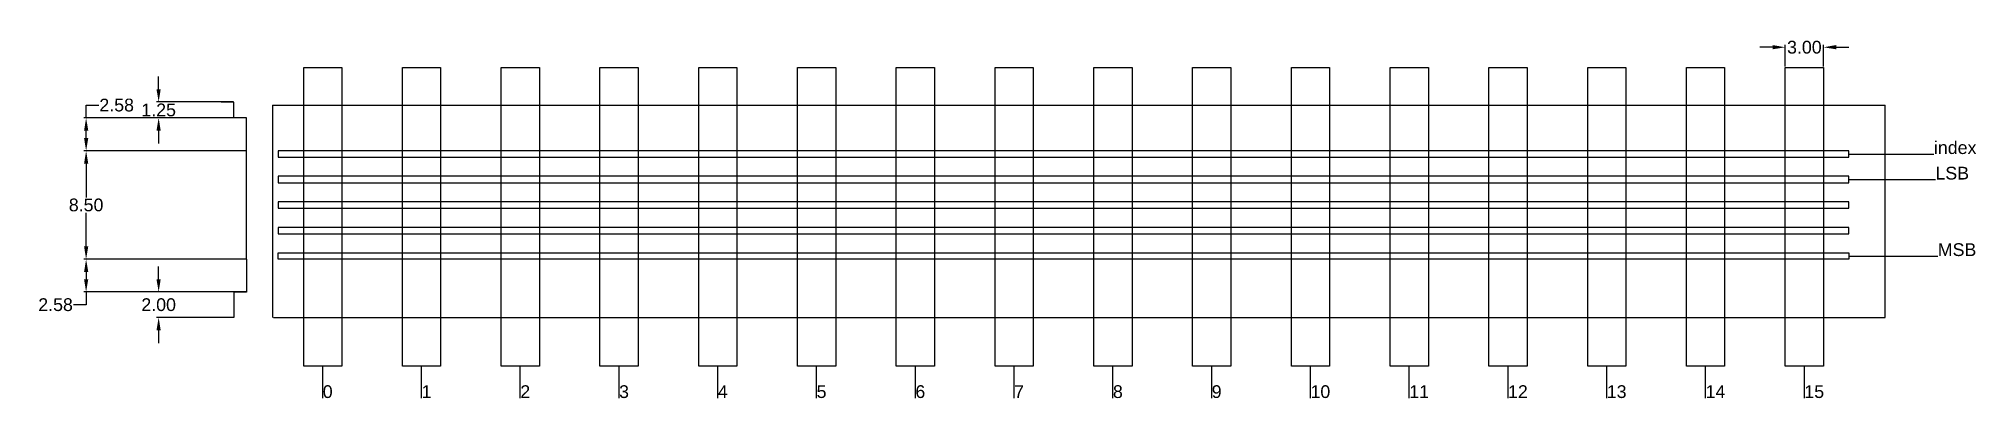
# Model space of a CAD drawing. Header units: millimetres. Extents: x 88 to 240, y 94 to 122.
import ezdxf

# ---------------------------------------------------------------- set-up
doc = ezdxf.new("R2010")
doc.units = ezdxf.units.MM
doc.layers.add('1 - bit track', color=7, linetype='Continuous', true_color=0xc2ced6)
doc.layers.add('2 - bit width', color=1, linetype='Continuous')
doc.layers.add('3 - foil', color=253, linetype='Continuous')
doc.styles.get("Standard").update_dxf_attribs({"font": 'arial.ttf'})
doc.dimstyles.get("Standard").update_dxf_attribs({"dimtxt": 5, "dimasz": 2, "dimexe": 0.18, "dimexo": 0.0625, "dimgap": 0.09, "dimtad": 0, "dimtih": 1, "dimtoh": 1, "dimzin": 0, "dimdsep": 46, "dimtxsty": 'Standard', "dimcen": 0.09, "dimadec": 0, "dimazin": 0, "dimtfac": 1, "dimtofl": 0, "dimtmove": 0, "dimatfit": 3, "dimfxl": 1, "dimtolj": 1, "dimtzin": 0, "dimarcsym": 0})

# ---------------------------------------------------------------- blocks, each defined once
blk = doc.blocks.new('*D37')
at = {"layer": '3 - foil', "color": 0, "lineweight": -2, "transparency": 16777216}
for p, q in [((103.79, 113.36), (91.06, 113.36)), ((91.24, 112.36), (91.24, 109.71)), ((91.24, 105.86), (91.24, 108.51)), ((103.79, 104.86), (91.06, 104.86))]:
    blk.add_line(p, q, dxfattribs=at)
at = {"layer": '3 - foil', "color": 0, "transparency": 16777216}
for points in [[(91.08, 112.36), (91.41, 112.36), (91.24, 113.36)], [(91.08, 105.86), (91.41, 105.86), (91.24, 104.86)]]:
    blk.add_solid(points, dxfattribs=at)
at = {"layer": 'Defpoints', "color": 0, "transparency": 16777216}
for p in [(103.85, 113.36), (91.24, 104.86), (103.85, 104.86)]:
    blk.add_point(p, dxfattribs=at)
at = {"layer": '3 - foil', "color": 0, "transparency": 16777216, "insert": (91.24, 109.11), "char_height": 1, "attachment_point": 5}
blk.add_mtext('\\A1;8.50', dxfattribs=at)
blk = doc.blocks.new('*D38')
at = {"layer": '3 - foil', "color": 0, "lineweight": -2, "transparency": 16777216}
for p, q in [((103.79, 115.94), (91.06, 115.94)), ((91.24, 115.94), (91.24, 116.94)), ((91.24, 116.94), (92.24, 116.94)), ((91.24, 114.36), (91.24, 114.94)), ((103.79, 113.36), (91.06, 113.36))]:
    blk.add_line(p, q, dxfattribs=at)
at = {"layer": '3 - foil', "color": 0, "transparency": 16777216}
for points in [[(91.08, 114.94), (91.41, 114.94), (91.24, 115.94)], [(91.08, 114.36), (91.41, 114.36), (91.24, 113.36)]]:
    blk.add_solid(points, dxfattribs=at)
at = {"layer": 'Defpoints', "color": 0, "transparency": 16777216}
for p in [(91.24, 115.94), (103.85, 115.94), (103.85, 113.36)]:
    blk.add_point(p, dxfattribs=at)
at = {"layer": '3 - foil', "color": 0, "transparency": 16777216, "insert": (93.64, 116.94), "char_height": 1, "attachment_point": 5}
blk.add_mtext('\\A1;2.58', dxfattribs=at)
blk = doc.blocks.new('*D39')
at = {"layer": '3 - foil', "color": 0, "lineweight": -2, "transparency": 16777216}
for p, q in [((103.79, 104.86), (91.06, 104.86)), ((91.24, 103.86), (91.24, 103.29)), ((103.79, 102.29), (91.06, 102.29)), ((91.24, 102.29), (91.24, 101.29)), ((91.24, 101.29), (90.24, 101.29))]:
    blk.add_line(p, q, dxfattribs=at)
at = {"layer": '3 - foil', "color": 0, "transparency": 16777216}
for points in [[(91.08, 103.86), (91.41, 103.86), (91.24, 104.86)], [(91.08, 103.29), (91.41, 103.29), (91.24, 102.29)]]:
    blk.add_solid(points, dxfattribs=at)
at = {"layer": 'Defpoints', "color": 0, "transparency": 16777216}
for p in [(103.85, 104.86), (91.24, 102.29), (103.85, 102.29)]:
    blk.add_point(p, dxfattribs=at)
at = {"layer": '3 - foil', "color": 0, "transparency": 16777216, "insert": (88.84, 101.29), "char_height": 1, "attachment_point": 5}
blk.add_mtext('\\A1;2.58', dxfattribs=at)
blk = doc.blocks.new('*D40')
at = {"layer": '3 - foil', "color": 0, "lineweight": -2, "transparency": 16777216}
for p, q in [((96.94, 118.19), (96.94, 119.19)), ((102.79, 117.19), (96.76, 117.19)), ((102.79, 115.94), (96.76, 115.94)), ((96.94, 114.94), (96.94, 113.94))]:
    blk.add_line(p, q, dxfattribs=at)
at = {"layer": '3 - foil', "color": 0, "transparency": 16777216}
for points in [[(96.77, 118.19), (97.1, 118.19), (96.94, 117.19)], [(96.77, 114.94), (97.1, 114.94), (96.94, 115.94)]]:
    blk.add_solid(points, dxfattribs=at)
at = {"layer": 'Defpoints', "color": 0, "transparency": 16777216}
for p in [(96.94, 117.19), (102.85, 117.19), (102.85, 115.94)]:
    blk.add_point(p, dxfattribs=at)
at = {"layer": '3 - foil', "color": 0, "transparency": 16777216, "insert": (96.94, 116.56), "char_height": 1, "attachment_point": 5}
blk.add_mtext('\\A1;1.25', dxfattribs=at)
blk = doc.blocks.new('*D41')
at = {"layer": '3 - foil', "color": 0, "lineweight": -2, "transparency": 16777216}
for p, q in [((96.94, 103.29), (96.94, 104.29)), ((102.79, 102.29), (96.76, 102.29)), ((102.79, 100.29), (96.76, 100.29)), ((96.94, 99.29), (96.94, 98.29))]:
    blk.add_line(p, q, dxfattribs=at)
at = {"layer": '3 - foil', "color": 0, "transparency": 16777216}
for points in [[(96.77, 103.29), (97.1, 103.29), (96.94, 102.29)], [(96.77, 99.29), (97.1, 99.29), (96.94, 100.29)]]:
    blk.add_solid(points, dxfattribs=at)
at = {"layer": 'Defpoints', "color": 0, "transparency": 16777216}
for p in [(102.85, 102.29), (96.94, 100.29), (102.85, 100.29)]:
    blk.add_point(p, dxfattribs=at)
at = {"layer": '3 - foil', "color": 0, "transparency": 16777216, "insert": (96.94, 101.29), "char_height": 1, "attachment_point": 5}
blk.add_mtext('\\A1;2.00', dxfattribs=at)
blk = doc.blocks.new('*D42')
at = {"layer": '3 - foil', "color": 0, "transparency": 16777216}
for p, q in [((223.73, 121.48), (222.73, 121.48)), ((228.73, 121.48), (229.73, 121.48))]:
    blk.add_line(p, q, dxfattribs=at)
at = {"layer": '3 - foil', "color": 0, "lineweight": -2, "transparency": 16777216}
for p, q in [((224.73, 119.96), (224.73, 121.66)), ((227.73, 119.96), (227.73, 121.66))]:
    blk.add_line(p, q, dxfattribs=at)
at = {"layer": '3 - foil', "color": 0, "transparency": 16777216}
for points in [[(223.73, 121.65), (223.73, 121.32), (224.73, 121.48)], [(228.73, 121.65), (228.73, 121.32), (227.73, 121.48)]]:
    blk.add_solid(points, dxfattribs=at)
at = {"layer": 'Defpoints', "color": 0, "transparency": 16777216}
for p in [(227.73, 121.48), (224.73, 119.9), (227.73, 119.9)]:
    blk.add_point(p, dxfattribs=at)
at = {"layer": '3 - foil', "color": 0, "transparency": 16777216, "insert": (226.23, 121.48), "char_height": 1, "attachment_point": 5}
blk.add_mtext('\\A1;3.00', dxfattribs=at)

msp = doc.modelspace()

# ---------------------------------------------------------------- linework, layer by layer
at = {"layer": '1 - bit track', "color": 3}
for p, q in [((229.728, 113.11), (236.41, 113.11)), ((229.728, 111.11), (236.527, 111.11)), ((229.728, 105.11), (236.712, 105.11))]:
    msp.add_line(p, q, dxfattribs=at)
at = {"layer": '1 - bit track', "color": 2}
msp.add_lwpolyline([(106.333, 112.86), (229.728, 112.86), (229.728, 113.36), (106.333, 113.36)], close=True, dxfattribs=at)
at = {"layer": '1 - bit track', "color": 3}
for points in [[(106.333, 110.86), (229.728, 110.86), (229.728, 111.36), (106.333, 111.36)], [(229.728, 108.86), (229.728, 109.36), (106.333, 109.36), (106.333, 108.86)], [(229.728, 106.86), (229.728, 107.36), (106.333, 107.36), (106.333, 106.86)], [(229.728, 104.86), (106.333, 104.86), (106.333, 105.36), (229.728, 105.36)]]:
    msp.add_lwpolyline(points, close=True, dxfattribs=at)
at = {"layer": '2 - bit width'}
for p, q in [((109.833, 93.978), (109.833, 96.478)), ((117.592, 93.978), (117.592, 96.478)), ((125.352, 93.978), (125.352, 96.478)), ((133.112, 93.978), (133.112, 96.478)), ((140.871, 93.978), (140.871, 96.478)), ((148.631, 93.978), (148.631, 96.478)), ((156.391, 93.978), (156.391, 96.478)), ((164.15, 93.978), (164.15, 96.478)), ((171.91, 93.978), (171.91, 96.478)), ((179.67, 93.978), (179.67, 96.478)), ((187.43, 93.978), (187.43, 96.478)), ((195.189, 93.978), (195.189, 96.478)), ((202.949, 93.978), (202.949, 96.478)), ((210.709, 93.978), (210.709, 96.478)), ((218.468, 93.978), (218.468, 96.478)), ((226.228, 93.978), (226.228, 96.478))]:
    msp.add_line(p, q, dxfattribs=at)
for points in [[(108.333, 96.478), (108.333, 119.9), (111.333, 119.9), (111.333, 96.478)], [(116.092, 96.478), (116.092, 119.9), (119.092, 119.9), (119.092, 96.478)], [(123.852, 96.478), (123.852, 119.9), (126.852, 119.9), (126.852, 96.478)], [(131.612, 96.478), (131.612, 119.9), (134.612, 119.9), (134.612, 96.478)], [(139.371, 96.478), (139.371, 119.9), (142.371, 119.9), (142.371, 96.478)], [(147.131, 96.478), (147.131, 119.9), (150.131, 119.9), (150.131, 96.478)], [(154.891, 96.478), (154.891, 119.9), (157.891, 119.9), (157.891, 96.478)], [(162.65, 96.478), (162.65, 119.9), (165.65, 119.9), (165.65, 96.478)], [(170.41, 96.478), (170.41, 119.9), (173.41, 119.9), (173.41, 96.478)], [(178.17, 96.478), (178.17, 119.9), (181.17, 119.9), (181.17, 96.478)], [(185.93, 96.478), (185.93, 119.9), (188.93, 119.9), (188.93, 96.478)], [(193.689, 96.478), (193.689, 119.9), (196.689, 119.9), (196.689, 96.478)], [(201.449, 96.478), (201.449, 119.9), (204.449, 119.9), (204.449, 96.478)], [(209.209, 96.478), (209.209, 119.9), (212.209, 119.9), (212.209, 96.478)], [(216.968, 96.478), (216.968, 119.9), (219.968, 119.9), (219.968, 96.478)], [(224.728, 96.478), (224.728, 119.9), (227.728, 119.9), (227.728, 96.478)]]:
    msp.add_lwpolyline(points, close=True, dxfattribs=at)
at = {"layer": '3 - foil', "color": 5}
for p, q in [((102.85, 117.185), (101.85, 117.185)), ((103.85, 115.935), (102.85, 115.935)), ((103.85, 113.36), (103.85, 115.935)), ((103.85, 104.86), (103.85, 102.285)), ((103.85, 102.285), (102.85, 102.285)), ((102.85, 100.285), (101.85, 100.285))]:
    msp.add_line(p, q, dxfattribs=at)
at = {"layer": '3 - foil', "color": 2}
for p, q in [((102.85, 115.935), (102.85, 117.185)), ((102.85, 102.285), (102.85, 100.285))]:
    msp.add_line(p, q, dxfattribs=at)
at = {"layer": '3 - foil', "color": 6}
for p, q in [((105.889, 116.935), (232.571, 116.935)), ((105.889, 116.935), (105.889, 100.285)), ((105.953, 100.285), (232.571, 100.285))]:
    msp.add_line(p, q, dxfattribs=at)
at = {"layer": '3 - foil'}
msp.add_line((232.571, 100.285), (232.571, 116.935), dxfattribs=at)
at = {"layer": '3 - foil', "color": 4}
msp.add_line((103.85, 104.86), (103.85, 113.36), dxfattribs=at)

# ---------------------------------------------------------------- texts
at = {"layer": '1 - bit track', "color": 3}
for s, p in [('index', (236.41, 113.11)), ('LSB', (236.527, 111.11)), ('MSB', (236.712, 105.11))]:
    msp.add_text(s, height=1, dxfattribs=at).set_placement(p)
at = {"layer": '2 - bit width'}
for s, p in [('0', (109.833, 93.978)), ('1', (117.592, 93.978)), ('2', (125.352, 93.978)), ('3', (133.112, 93.978)), ('4', (140.871, 93.978)), ('5', (148.631, 93.978)), ('6', (156.391, 93.978)), ('7', (164.15, 93.978)), ('8', (171.91, 93.978)), ('9', (179.67, 93.978)), ('10', (187.43, 93.978)), ('11', (195.189, 93.978)), ('12', (202.949, 93.978)), ('13', (210.709, 93.978)), ('14', (218.468, 93.978)), ('15', (226.228, 93.978))]:
    msp.add_text(s, height=1, dxfattribs=at).set_placement(p)

# ---------------------------------------------------------------- dimensions: what is measured, and where the dimension line sits
at = {"layer": '3 - foil', "color": 6}
dim = msp.add_linear_dim(base=(227.728, 121.485), p1=(224.728, 119.9), p2=(227.728, 119.9), dimstyle='Standard', override={"dimtxt": 1, "dimasz": 1, "dimlwd": 65535}, dxfattribs=at)
dim.commit()
dim.dimension.update_dxf_attribs({"geometry": '*D42', "text_midpoint": (226.228, 121.485)})
at = {"layer": '3 - foil'}
for base, p1, p2, picture, middle in [((96.936, 117.185), (102.85, 115.935), (102.85, 117.185), '*D40', (96.936, 116.56)), ((91.243181893, 115.935346882), (103.850189396, 113.360346882), (103.850189396, 115.935346882), '*D38', (93.641503857, 116.935346882)), ((91.243, 104.86), (103.85, 113.36), (103.85, 104.86), '*D37', (91.243, 109.11)), ((91.243181893, 102.285346882), (103.850189396, 104.860346882), (103.850189396, 102.285346882), '*D39', (88.844859928, 101.285346882)), ((96.936, 100.285), (102.85, 102.285), (102.85, 100.285), '*D41', (96.936, 101.285))]:
    dim = msp.add_linear_dim(base=base, p1=p1, p2=p2, angle=90, dimstyle='Standard', override={"dimtxt": 1, "dimasz": 1}, dxfattribs=at)
    dim.commit()
    dim.dimension.update_dxf_attribs({"geometry": picture, "text_midpoint": middle})

doc.saveas('drawing.dxf')
